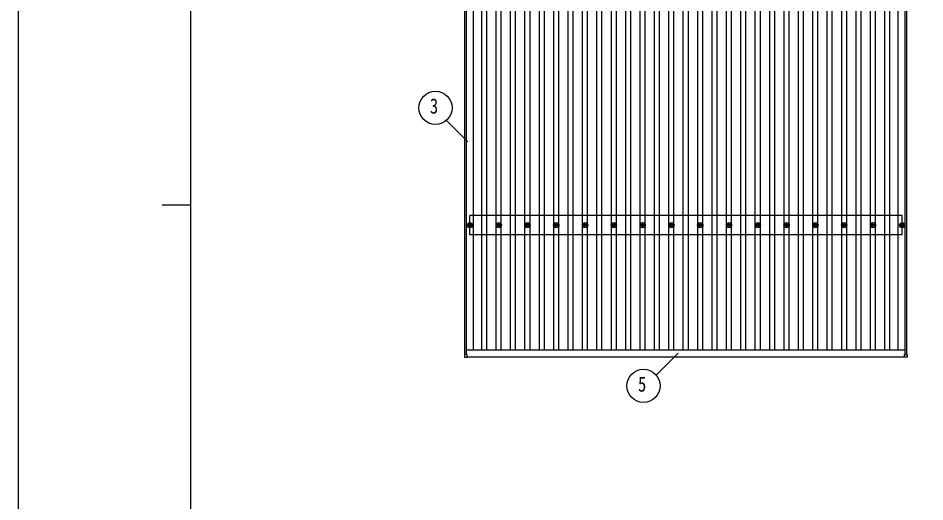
# Model space of a CAD drawing. Units: millimetres, scale not verified. Extents: x -16820 to 16820, y -11880 to 11880.
# Drawn here: x -16820 to -10521, y -1563 to 1798 of the extents above; entities that cross this region are included whole.
import ezdxf
from ezdxf.enums import TextEntityAlignment as Align

# ---------------------------------------------------------------- set-up
doc = ezdxf.new("R2010")
doc.units = ezdxf.units.MM
doc.header["$LTSCALE"] = 50
for name, color, linetype in [('0-5_YKK_13', 4, 'Continuous'), ('0-6_YKK_A1', 4, 'Continuous'), ('0-7_YKK_D', 6, 'Continuous'), ('0-8_YKK_ZWAK', 7, 'Continuous')]:
    doc.layers.add(name, color=color, linetype=linetype)
doc.styles.add('ＭＳ ゴシック', font='')
doc.styles.get('ＭＳ ゴシック').set_extended_font_data('MS Gothic')

msp = doc.modelspace()

# ---------------------------------------------------------------- linework, layer by layer
at = {"layer": '0-5_YKK_13'}
for p, q in [((-13691.62, 360.64), (-13687.2, 360.64)), ((-13691.62, 357.14), (-13687.2, 357.14)), ((-13683.37, 368.89), (-13683.37, 364.48)), ((-13683.37, 353.31), (-13683.37, 348.9)), ((-13679.87, 368.89), (-13679.87, 364.48)), ((-13679.87, 353.31), (-13679.87, 348.9)), ((-13676.04, 360.64), (-13671.62, 360.64)), ((-13676.04, 357.14), (-13671.62, 357.14)), ((-13491.62, 360.64), (-13487.2, 360.64)), ((-13491.62, 357.14), (-13487.2, 357.14)), ((-13483.37, 368.89), (-13483.37, 364.48)), ((-13483.37, 353.31), (-13483.37, 348.9)), ((-13479.87, 368.89), (-13479.87, 364.48)), ((-13479.87, 353.31), (-13479.87, 348.9)), ((-13476.04, 360.64), (-13471.62, 360.64)), ((-13476.04, 357.14), (-13471.62, 357.14)), ((-13291.62, 360.64), (-13287.2, 360.64)), ((-13291.62, 357.14), (-13287.2, 357.14)), ((-13283.37, 368.89), (-13283.37, 364.48)), ((-13283.37, 353.31), (-13283.37, 348.9)), ((-13279.87, 368.89), (-13279.87, 364.48)), ((-13279.87, 353.31), (-13279.87, 348.9)), ((-13276.04, 360.64), (-13271.62, 360.64)), ((-13276.04, 357.14), (-13271.62, 357.14)), ((-13091.62, 360.64), (-13087.2, 360.64)), ((-13091.62, 357.14), (-13087.2, 357.14)), ((-13083.37, 368.89), (-13083.37, 364.48)), ((-13083.37, 353.31), (-13083.37, 348.9)), ((-13079.87, 368.89), (-13079.87, 364.48)), ((-13079.87, 353.31), (-13079.87, 348.9)), ((-13076.04, 360.64), (-13071.62, 360.64)), ((-13076.04, 357.14), (-13071.62, 357.14)), ((-12891.62, 360.64), (-12887.2, 360.64)), ((-12891.62, 357.14), (-12887.2, 357.14)), ((-12883.37, 368.89), (-12883.37, 364.48)), ((-12883.37, 353.31), (-12883.37, 348.9)), ((-12879.87, 368.89), (-12879.87, 364.48)), ((-12879.87, 353.31), (-12879.87, 348.9)), ((-12876.04, 360.64), (-12871.62, 360.64)), ((-12876.04, 357.14), (-12871.62, 357.14)), ((-12691.62, 360.64), (-12687.2, 360.64)), ((-12691.62, 357.14), (-12687.2, 357.14)), ((-12683.37, 368.89), (-12683.37, 364.48)), ((-12683.37, 353.31), (-12683.37, 348.9)), ((-12679.87, 368.89), (-12679.87, 364.48)), ((-12679.87, 353.31), (-12679.87, 348.9)), ((-12676.04, 360.64), (-12671.62, 360.64)), ((-12676.04, 357.14), (-12671.62, 357.14)), ((-12491.62, 360.64), (-12487.2, 360.64)), ((-12491.62, 357.14), (-12487.2, 357.14)), ((-12483.37, 368.89), (-12483.37, 364.48)), ((-12483.37, 353.31), (-12483.37, 348.9)), ((-12479.87, 368.89), (-12479.87, 364.48)), ((-12479.87, 353.31), (-12479.87, 348.9)), ((-12476.04, 360.64), (-12471.62, 360.64)), ((-12476.04, 357.14), (-12471.62, 357.14)), ((-12291.62, 360.64), (-12287.2, 360.64)), ((-12291.62, 357.14), (-12287.2, 357.14)), ((-12283.37, 368.89), (-12283.37, 364.48)), ((-12283.37, 353.31), (-12283.37, 348.9)), ((-12279.87, 368.89), (-12279.87, 364.48)), ((-12279.87, 353.31), (-12279.87, 348.9)), ((-12276.04, 360.64), (-12271.62, 360.64)), ((-12276.04, 357.14), (-12271.62, 357.14)), ((-12091.62, 360.64), (-12087.2, 360.64)), ((-12091.62, 357.14), (-12087.2, 357.14)), ((-12083.37, 368.89), (-12083.37, 364.48)), ((-12083.37, 353.31), (-12083.37, 348.9)), ((-12079.87, 368.89), (-12079.87, 364.48)), ((-12079.87, 353.31), (-12079.87, 348.9)), ((-12076.04, 360.64), (-12071.62, 360.64)), ((-12076.04, 357.14), (-12071.62, 357.14)), ((-11891.62, 360.64), (-11887.2, 360.64)), ((-11891.62, 357.14), (-11887.2, 357.14)), ((-11883.37, 368.89), (-11883.37, 364.48)), ((-11883.37, 353.31), (-11883.37, 348.9)), ((-11879.87, 368.89), (-11879.87, 364.48)), ((-11879.87, 353.31), (-11879.87, 348.9)), ((-11876.04, 360.64), (-11871.62, 360.64)), ((-11876.04, 357.14), (-11871.62, 357.14)), ((-11691.62, 360.64), (-11687.2, 360.64)), ((-11691.62, 357.14), (-11687.2, 357.14)), ((-11683.37, 368.89), (-11683.37, 364.48)), ((-11683.37, 353.31), (-11683.37, 348.9)), ((-11679.87, 368.89), (-11679.87, 364.48)), ((-11679.87, 353.31), (-11679.87, 348.9)), ((-11676.04, 360.64), (-11671.62, 360.64)), ((-11676.04, 357.14), (-11671.62, 357.14)), ((-11491.62, 360.64), (-11487.2, 360.64)), ((-11491.62, 357.14), (-11487.2, 357.14)), ((-11483.37, 368.89), (-11483.37, 364.48)), ((-11483.37, 353.31), (-11483.37, 348.9)), ((-11479.87, 368.89), (-11479.87, 364.48)), ((-11479.87, 353.31), (-11479.87, 348.9)), ((-11476.04, 360.64), (-11471.62, 360.64)), ((-11476.04, 357.14), (-11471.62, 357.14)), ((-11291.62, 360.64), (-11287.2, 360.64)), ((-11291.62, 357.14), (-11287.2, 357.14)), ((-11283.37, 368.89), (-11283.37, 364.48)), ((-11283.37, 353.31), (-11283.37, 348.9)), ((-11279.87, 368.89), (-11279.87, 364.48)), ((-11279.87, 353.31), (-11279.87, 348.9)), ((-11276.04, 360.64), (-11271.62, 360.64)), ((-11276.04, 357.14), (-11271.62, 357.14)), ((-11091.62, 360.64), (-11087.2, 360.64)), ((-11091.62, 357.14), (-11087.2, 357.14)), ((-11083.37, 368.89), (-11083.37, 364.48)), ((-11083.37, 353.31), (-11083.37, 348.9)), ((-11079.87, 368.89), (-11079.87, 364.48)), ((-11079.87, 353.31), (-11079.87, 348.9)), ((-11076.04, 360.64), (-11071.62, 360.64)), ((-11076.04, 357.14), (-11071.62, 357.14)), ((-10891.62, 360.64), (-10887.2, 360.64)), ((-10891.62, 357.14), (-10887.2, 357.14)), ((-10883.37, 368.89), (-10883.37, 364.48)), ((-10883.37, 353.31), (-10883.37, 348.9)), ((-10879.87, 368.89), (-10879.87, 364.48)), ((-10879.87, 353.31), (-10879.87, 348.9)), ((-10876.04, 360.64), (-10871.62, 360.64)), ((-10876.04, 357.14), (-10871.62, 357.14)), ((-10688.87, 360.64), (-10684.45, 360.64)), ((-10688.87, 357.14), (-10684.45, 357.14)), ((-10680.62, 368.89), (-10680.62, 364.48)), ((-10680.62, 353.31), (-10680.62, 348.9)), ((-10677.12, 368.89), (-10677.12, 364.48)), ((-10677.12, 353.31), (-10677.12, 348.9)), ((-10673.29, 360.64), (-10668.87, 360.64)), ((-10673.29, 357.14), (-10668.87, 357.14)), ((-13719.92, -540), (-13719.92, -558)), ((-13700.92, -539), (-13718.92, -539)), ((-13718.92, -559), (-13700.92, -559)), ((-13699.92, -558), (-13699.92, -540)), ((-10663.32, -558), (-10663.32, -540)), ((-10662.32, -539), (-10644.32, -539)), ((-10644.32, -559), (-10662.32, -559)), ((-10643.32, -540), (-10643.32, -558))]:
    msp.add_line(p, q, dxfattribs=at)
for centre, radius in [((-13681.62, 358.89), 18.25), ((-13681.62, 358.89), 10.15), ((-13681.62, 358.89), 5.85), ((-13681.62, 358.89), 5.25), ((-13481.62, 358.89), 18.25), ((-13481.62, 358.89), 10.15), ((-13481.62, 358.89), 5.85), ((-13481.62, 358.89), 5.25), ((-13281.62, 358.89), 18.25), ((-13281.62, 358.89), 10.15), ((-13281.62, 358.89), 5.85), ((-13281.62, 358.89), 5.25), ((-13081.62, 358.89), 18.25), ((-13081.62, 358.89), 10.15), ((-13081.62, 358.89), 5.85), ((-13081.62, 358.89), 5.25), ((-12881.62, 358.89), 18.25), ((-12881.62, 358.89), 10.15), ((-12881.62, 358.89), 5.85), ((-12881.62, 358.89), 5.25), ((-12681.62, 358.89), 18.25), ((-12681.62, 358.89), 10.15), ((-12681.62, 358.89), 5.85), ((-12681.62, 358.89), 5.25), ((-12481.62, 358.89), 18.25), ((-12481.62, 358.89), 10.15), ((-12481.62, 358.89), 5.85), ((-12481.62, 358.89), 5.25), ((-12281.62, 358.89), 18.25), ((-12281.62, 358.89), 10.15), ((-12281.62, 358.89), 5.85), ((-12281.62, 358.89), 5.25), ((-12081.62, 358.89), 18.25), ((-12081.62, 358.89), 10.15), ((-12081.62, 358.89), 5.85), ((-12081.62, 358.89), 5.25), ((-11881.62, 358.89), 18.25), ((-11881.62, 358.89), 10.15), ((-11881.62, 358.89), 5.85), ((-11881.62, 358.89), 5.25), ((-11681.62, 358.89), 18.25), ((-11681.62, 358.89), 10.15), ((-11681.62, 358.89), 5.85), ((-11681.62, 358.89), 5.25), ((-11481.62, 358.89), 18.25), ((-11481.62, 358.89), 10.15), ((-11481.62, 358.89), 5.85), ((-11481.62, 358.89), 5.25), ((-11281.62, 358.89), 18.25), ((-11281.62, 358.89), 10.15), ((-11281.62, 358.89), 5.85), ((-11281.62, 358.89), 5.25), ((-11081.62, 358.89), 18.25), ((-11081.62, 358.89), 10.15), ((-11081.62, 358.89), 5.85), ((-11081.62, 358.89), 5.25), ((-10881.62, 358.89), 18.25), ((-10881.62, 358.89), 10.15), ((-10881.62, 358.89), 5.85), ((-10881.62, 358.89), 5.25), ((-10678.87, 358.89), 18.25), ((-10678.87, 358.89), 10.15), ((-10678.87, 358.89), 5.85), ((-10678.87, 358.89), 5.25)]:
    msp.add_circle(centre, radius, dxfattribs=at)
for centre, start, end in [((-13718.92, -540), 90, 180), ((-13718.92, -558), 180, 270), ((-13700.92, -540), 0, 90), ((-13700.92, -558), 270, 0), ((-10662.32, -540), 90, 180), ((-10662.32, -558), 180, 270), ((-10644.32, -540), 0, 90), ((-10644.32, -558), 270, 0)]:
    msp.add_arc(centre, 1, start, end, dxfattribs=at)
at = {"layer": '0-6_YKK_A1'}
for p, q in [((-13656.62, -507.71), (-13656.62, 10225.26)), ((-13599.12, -507.71), (-13599.12, 10225.26)), ((-13564.12, -507.71), (-13564.12, 10225.26)), ((-13399.12, -507.71), (-13399.12, 10225.26)), ((-13364.12, -507.71), (-13364.12, 10225.26)), ((-13199.12, -507.71), (-13199.12, 10225.26)), ((-13164.12, -507.71), (-13164.12, 10225.26)), ((-12999.12, -507.71), (-12999.12, 10225.26)), ((-12964.12, -507.71), (-12964.12, 10225.26)), ((-12799.12, -507.71), (-12799.12, 10225.26)), ((-12764.12, -507.71), (-12764.12, 10225.26)), ((-12599.12, -507.71), (-12599.12, 10225.26)), ((-12564.12, -507.71), (-12564.12, 10225.26)), ((-12399.12, -507.71), (-12399.12, 10225.26)), ((-12364.12, -507.71), (-12364.12, 10225.26)), ((-12199.12, -507.71), (-12199.12, 10225.26)), ((-12164.12, -507.71), (-12164.12, 10225.26)), ((-11999.12, -507.71), (-11999.12, 10225.26)), ((-11964.12, -507.71), (-11964.12, 10225.26)), ((-11799.12, -507.71), (-11799.12, 10225.26)), ((-11764.12, -507.71), (-11764.12, 10225.26)), ((-11599.12, -507.71), (-11599.12, 10225.26)), ((-11564.12, -507.71), (-11564.12, 10225.26)), ((-11399.12, -507.71), (-11399.12, 10225.26)), ((-11364.12, -507.71), (-11364.12, 10225.26)), ((-11199.12, -507.71), (-11199.12, 10225.26)), ((-11164.12, -507.71), (-11164.12, 10225.26)), ((-10999.12, -507.71), (-10999.12, 10225.26)), ((-10964.12, -507.71), (-10964.12, 10225.26)), ((-10799.12, -507.71), (-10799.12, 10225.26)), ((-10764.12, -507.71), (-10764.12, 10225.26)), ((-10706.62, -507.71), (-10706.62, 10225.26)), ((-13716.62, -539), (-13716.62, 4848.83)), ((-13704.62, -539), (-13704.62, 4833.83)), ((-10658.62, -539), (-10658.62, 4833.83)), ((-10646.62, -539), (-10646.62, 4848.83)), ((-13499.12, 364.07), (-13499.12, 3353.72)), ((-13464.12, 364.07), (-13464.12, 3353.72)), ((-13299.12, 364.07), (-13299.12, 3353.72)), ((-13264.12, 364.07), (-13264.12, 3353.72)), ((-13099.12, 364.07), (-13099.12, 3353.72)), ((-13064.12, 364.07), (-13064.12, 3353.72)), ((-12899.12, 364.07), (-12899.12, 3353.72)), ((-12864.12, 364.07), (-12864.12, 3353.72)), ((-12699.12, 364.07), (-12699.12, 3353.72)), ((-12664.12, 364.07), (-12664.12, 3353.72)), ((-12499.12, 364.07), (-12499.12, 3353.72)), ((-12464.12, 364.07), (-12464.12, 3353.72)), ((-12299.12, 364.07), (-12299.12, 3353.72)), ((-12264.12, 364.07), (-12264.12, 3353.72)), ((-12099.12, 364.07), (-12099.12, 3353.72)), ((-12064.12, 364.07), (-12064.12, 3353.72)), ((-11899.12, 364.07), (-11899.12, 3353.72)), ((-11864.12, 364.07), (-11864.12, 3353.72)), ((-11699.12, 364.07), (-11699.12, 3353.72)), ((-11664.12, 364.07), (-11664.12, 3353.72)), ((-11499.12, 364.07), (-11499.12, 3353.72)), ((-11464.12, 364.07), (-11464.12, 3353.72)), ((-11299.12, 364.07), (-11299.12, 3353.72)), ((-11264.12, 364.07), (-11264.12, 3353.72)), ((-11099.12, 364.07), (-11099.12, 3353.72)), ((-11064.12, 364.07), (-11064.12, 3353.72)), ((-10899.12, 364.07), (-10899.12, 3353.72)), ((-10864.12, 364.07), (-10864.12, 3353.72)), ((-10678.87, 425.89), (-13681.62, 425.89)), ((-13681.62, 291.89), (-13681.62, 425.89)), ((-10678.87, 291.89), (-10678.87, 425.89)), ((-13499.12, -507.71), (-13499.12, 353.72)), ((-13464.12, -507.71), (-13464.12, 353.72)), ((-13299.12, -507.71), (-13299.12, 353.72)), ((-13264.12, -507.71), (-13264.12, 353.72)), ((-13099.12, -507.71), (-13099.12, 353.72)), ((-13064.12, -507.71), (-13064.12, 353.72)), ((-12899.12, -507.71), (-12899.12, 353.72)), ((-12864.12, -507.71), (-12864.12, 353.72)), ((-12699.12, -507.71), (-12699.12, 353.72)), ((-12664.12, -507.71), (-12664.12, 353.72)), ((-12499.12, -507.71), (-12499.12, 353.72)), ((-12464.12, -507.71), (-12464.12, 353.72)), ((-12299.12, -507.71), (-12299.12, 353.72)), ((-12264.12, -507.71), (-12264.12, 353.72)), ((-12099.12, -507.71), (-12099.12, 353.72)), ((-12064.12, -507.71), (-12064.12, 353.72)), ((-11899.12, -507.71), (-11899.12, 353.72)), ((-11864.12, -507.71), (-11864.12, 353.72)), ((-11699.12, -507.71), (-11699.12, 353.72)), ((-11664.12, -507.71), (-11664.12, 353.72)), ((-11499.12, -507.71), (-11499.12, 353.72)), ((-11464.12, -507.71), (-11464.12, 353.72)), ((-11299.12, -507.71), (-11299.12, 353.72)), ((-11264.12, -507.71), (-11264.12, 353.72)), ((-11099.12, -507.71), (-11099.12, 353.72)), ((-11064.12, -507.71), (-11064.12, 353.72)), ((-10899.12, -507.71), (-10899.12, 353.72)), ((-10864.12, -507.71), (-10864.12, 353.72)), ((-10678.87, 291.89), (-13681.62, 291.89)), ((-13704.62, -507.71), (-10658.62, -507.71)), ((-13699.92, -555.7), (-10663.32, -555.7))]:
    msp.add_line(p, q, dxfattribs=at)
at = {"layer": '0-7_YKK_D'}
for p, q in [((-13845.54, 1087.5), (-13696.74, 938.71)), ((-12387.85, -682.61), (-12234.52, -529.27))]:
    msp.add_line(p, q, dxfattribs=at)
for centre in [(-13921.17, 1174.39), (-12475.61, -757.23)]:
    msp.add_circle(centre, 115.2, dxfattribs=at)
at = {"layer": '0-8_YKK_ZWAK'}
for p, q in [((-15619.92, -10100), (-15619.92, 11100)), ((-15819.92, 500), (-15619.92, 500))]:
    msp.add_line(p, q, dxfattribs=at)
msp.add_lwpolyline([(-16820, -11880), (16820, -11880), (16820, 11880), (-16820, 11880)], close=True, dxfattribs=at)

# ---------------------------------------------------------------- texts
at = {"layer": '0-7_YKK_D', "style": 'ＭＳ ゴシック', "width": 0.8}
for s, p in [('3', (-13959.57, 1102.39)), ('5', (-12514.01, -829.23))]:
    msp.add_text(s, height=105.6, dxfattribs=at).set_placement(p, align=Align.BOTTOM_LEFT)

doc.saveas('drawing.dxf')
